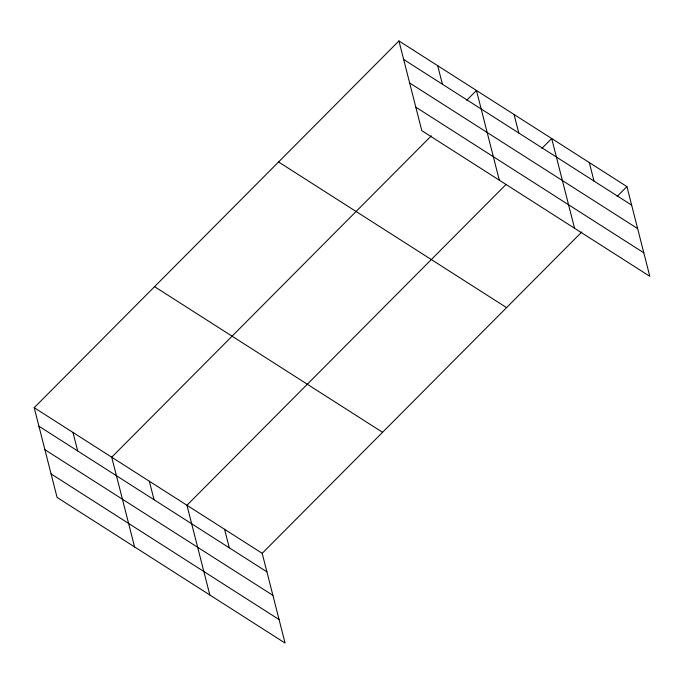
<?xml version="1.0" encoding="UTF-8"?>
<svg xmlns="http://www.w3.org/2000/svg" width="684" height="684" viewBox="0 0 684 684"><rect width="100%" height="100%" fill="white"/><g stroke="black" fill="none" stroke-linecap="round" stroke-linejoin="round"><path stroke-width="1.03" d="M34.2 407.681L262.194 553.33L285.066 643.054L57.071 497.405L34.2 407.681L398.934 40.946L626.929 186.595L649.8 276.319L421.806 130.67L398.934 40.946M431.322 135.851L111.714 457.203L134.586 546.926M466.676 100.3L476.457 90.468L499.329 180.191M505.801 184.671L186.954 505.262L209.826 594.986M541.916 148.368L551.689 138.527L574.56 228.251M262.194 553.33L581.793 231.979M617.148 196.428L626.929 186.595M403.654 59.465L631.648 205.114M409.648 82.961L637.642 228.61M415.821 107.174L643.806 252.823M278.576 161.971L506.57 307.62M154.567 286.656L382.553 432.305M38.92 426.2L266.914 571.85M44.913 449.696L272.899 595.345M51.078 473.909L279.072 619.559M589.309 162.561L594.028 181.08M514.077 114.502L518.797 133.021M437.7 65.707L442.42 84.226M224.574 529.296L229.294 547.816M149.334 481.237L154.054 499.756M72.957 432.442L77.677 450.961"/></g></svg>
